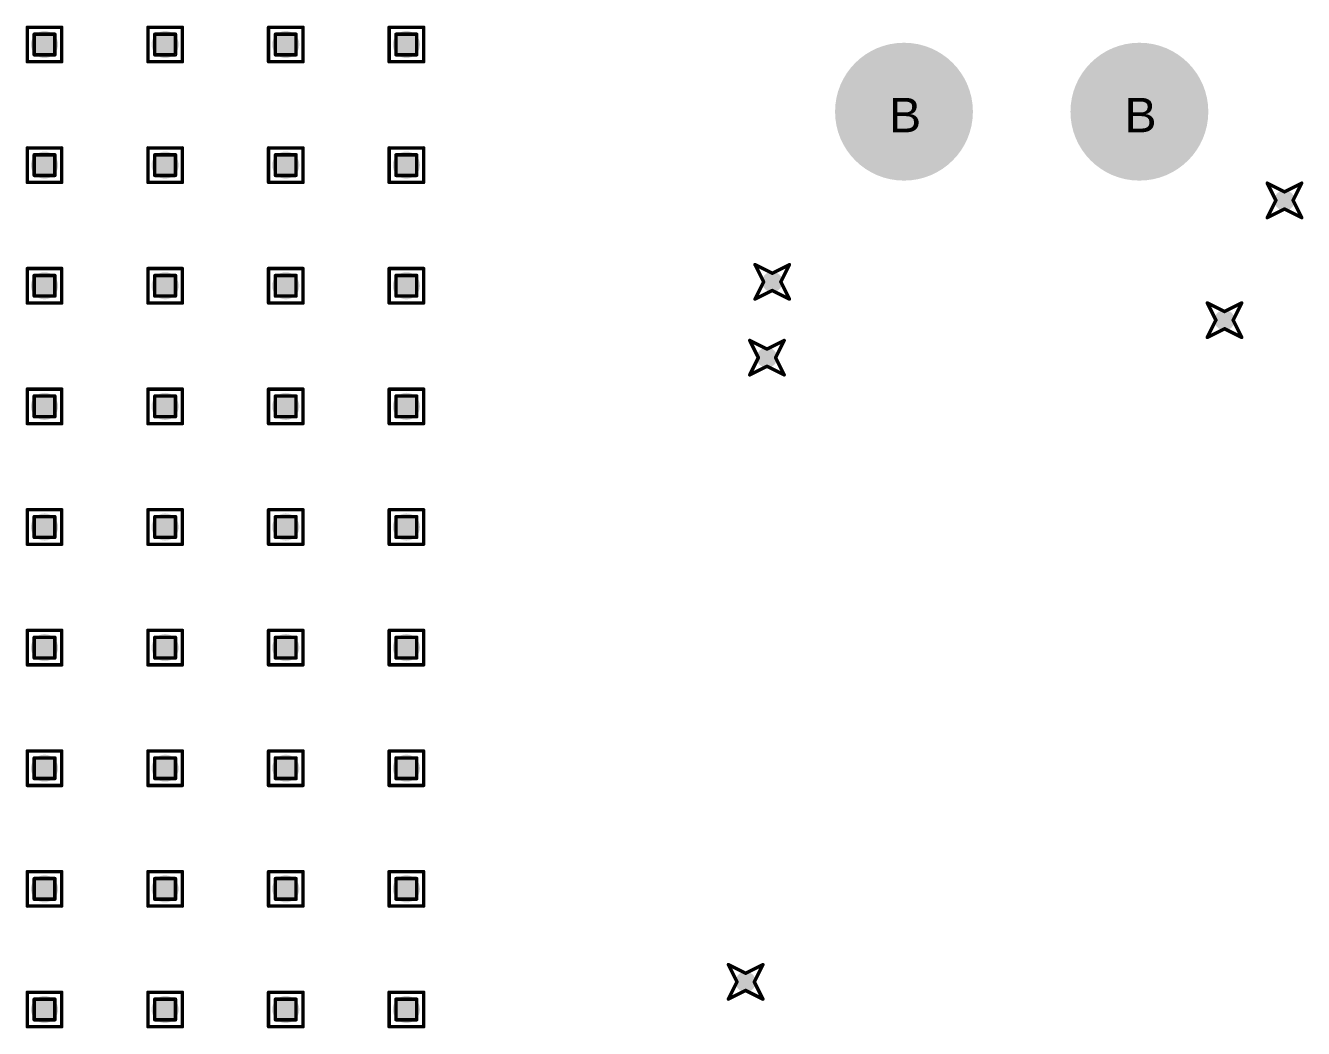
# Model space of a CAD drawing. Header units: millimetres. Extents: x -25 to 478, y -31 to 252.
# Drawn here: x 318.76 to 337.6, y 87.08 to 101.87 of the extents above; entities that cross this region are included whole.
import ezdxf

# ---------------------------------------------------------------- set-up
doc = ezdxf.new("R2010")
doc.units = ezdxf.units.MM
for name, color, linetype in [('DrillDrawing', 1, 'Continuous'), ('MultiLayer', 9, 'Continuous'), ('PadHoleLayer', 156, 'Continuous'), ('ViaHoleLayer', 16, 'Continuous')]:
    doc.layers.add(name, color=color, linetype=linetype)
doc.styles.add('Arial', font='', dxfattribs={"height": 0.2})
doc.styles.get('Arial').set_extended_font_data('Arial')

# ---------------------------------------------------------------- blocks, each defined once
blk = doc.blocks.new('KEYSTONE5002_962')
at = {"layer": 'MultiLayer'}
h = blk.add_hatch(color=9, dxfattribs=at)
edge = h.paths.add_edge_path()
edge.add_arc((0, 0), 1.016, 0, 360)
at = {"layer": 'PadHoleLayer'}
h = blk.add_hatch(color=156, dxfattribs=at)
edge = h.paths.add_edge_path()
edge.add_arc((0, 0), 0.508, 0, 360)
blk = doc.blocks.new('KEYSTONE5002_978')
at = {"layer": 'MultiLayer'}
h = blk.add_hatch(color=9, dxfattribs=at)
edge = h.paths.add_edge_path()
edge.add_arc((0, 0), 1.016, 0, 360)
at = {"layer": 'PadHoleLayer'}
h = blk.add_hatch(color=156, dxfattribs=at)
edge = h.paths.add_edge_path()
edge.add_arc((0, 0), 0.508, 0, 360)

msp = doc.modelspace()

# ---------------------------------------------------------------- hatches: boundary and pattern name
at = {"layer": 'ViaHoleLayer'}
h = msp.add_hatch(color=16, dxfattribs=at)
edge = h.paths.add_edge_path()
edge.add_arc((319.042, 101.588), 0.2, 0, 360)
h = msp.add_hatch(color=16, dxfattribs=at)
edge = h.paths.add_edge_path()
edge.add_arc((320.82, 101.588), 0.2, 0, 360)
h = msp.add_hatch(color=16, dxfattribs=at)
edge = h.paths.add_edge_path()
edge.add_arc((322.598, 101.588), 0.2, 0, 360)
h = msp.add_hatch(color=16, dxfattribs=at)
edge = h.paths.add_edge_path()
edge.add_arc((324.376, 101.588), 0.2, 0, 360)
h = msp.add_hatch(color=16, dxfattribs=at)
edge = h.paths.add_edge_path()
edge.add_arc((319.042, 99.81), 0.2, 0, 360)
h = msp.add_hatch(color=16, dxfattribs=at)
edge = h.paths.add_edge_path()
edge.add_arc((320.82, 99.81), 0.2, 0, 360)
h = msp.add_hatch(color=16, dxfattribs=at)
edge = h.paths.add_edge_path()
edge.add_arc((322.598, 99.81), 0.2, 0, 360)
h = msp.add_hatch(color=16, dxfattribs=at)
edge = h.paths.add_edge_path()
edge.add_arc((324.376, 99.81), 0.2, 0, 360)
h = msp.add_hatch(color=16, dxfattribs=at)
edge = h.paths.add_edge_path()
edge.add_arc((337.32, 99.29), 0.15, 0, 360)
h = msp.add_hatch(color=16, dxfattribs=at)
edge = h.paths.add_edge_path()
edge.add_arc((319.042, 98.032), 0.2, 0, 360)
h = msp.add_hatch(color=16, dxfattribs=at)
edge = h.paths.add_edge_path()
edge.add_arc((320.82, 98.032), 0.2, 0, 360)
h = msp.add_hatch(color=16, dxfattribs=at)
edge = h.paths.add_edge_path()
edge.add_arc((322.598, 98.032), 0.2, 0, 360)
h = msp.add_hatch(color=16, dxfattribs=at)
edge = h.paths.add_edge_path()
edge.add_arc((324.376, 98.032), 0.2, 0, 360)
h = msp.add_hatch(color=16, dxfattribs=at)
edge = h.paths.add_edge_path()
edge.add_arc((329.769, 98.089), 0.15, 0, 360)
h = msp.add_hatch(color=16, dxfattribs=at)
edge = h.paths.add_edge_path()
edge.add_arc((336.436, 97.525), 0.15, 0, 360)
h = msp.add_hatch(color=16, dxfattribs=at)
edge = h.paths.add_edge_path()
edge.add_arc((329.691, 96.972), 0.15, 0, 360)
h = msp.add_hatch(color=16, dxfattribs=at)
edge = h.paths.add_edge_path()
edge.add_arc((319.042, 96.254), 0.2, 0, 360)
h = msp.add_hatch(color=16, dxfattribs=at)
edge = h.paths.add_edge_path()
edge.add_arc((320.82, 96.254), 0.2, 0, 360)
h = msp.add_hatch(color=16, dxfattribs=at)
edge = h.paths.add_edge_path()
edge.add_arc((322.598, 96.254), 0.2, 0, 360)
h = msp.add_hatch(color=16, dxfattribs=at)
edge = h.paths.add_edge_path()
edge.add_arc((324.376, 96.254), 0.2, 0, 360)
h = msp.add_hatch(color=16, dxfattribs=at)
edge = h.paths.add_edge_path()
edge.add_arc((319.042, 94.476), 0.2, 0, 360)
h = msp.add_hatch(color=16, dxfattribs=at)
edge = h.paths.add_edge_path()
edge.add_arc((320.82, 94.476), 0.2, 0, 360)
h = msp.add_hatch(color=16, dxfattribs=at)
edge = h.paths.add_edge_path()
edge.add_arc((322.598, 94.476), 0.2, 0, 360)
h = msp.add_hatch(color=16, dxfattribs=at)
edge = h.paths.add_edge_path()
edge.add_arc((324.376, 94.476), 0.2, 0, 360)
h = msp.add_hatch(color=16, dxfattribs=at)
edge = h.paths.add_edge_path()
edge.add_arc((319.042, 92.698), 0.2, 0, 360)
h = msp.add_hatch(color=16, dxfattribs=at)
edge = h.paths.add_edge_path()
edge.add_arc((320.82, 92.698), 0.2, 0, 360)
h = msp.add_hatch(color=16, dxfattribs=at)
edge = h.paths.add_edge_path()
edge.add_arc((322.598, 92.698), 0.2, 0, 360)
h = msp.add_hatch(color=16, dxfattribs=at)
edge = h.paths.add_edge_path()
edge.add_arc((324.376, 92.698), 0.2, 0, 360)
h = msp.add_hatch(color=16, dxfattribs=at)
edge = h.paths.add_edge_path()
edge.add_arc((319.042, 90.92), 0.2, 0, 360)
h = msp.add_hatch(color=16, dxfattribs=at)
edge = h.paths.add_edge_path()
edge.add_arc((320.82, 90.92), 0.2, 0, 360)
h = msp.add_hatch(color=16, dxfattribs=at)
edge = h.paths.add_edge_path()
edge.add_arc((322.598, 90.92), 0.2, 0, 360)
h = msp.add_hatch(color=16, dxfattribs=at)
edge = h.paths.add_edge_path()
edge.add_arc((324.376, 90.92), 0.2, 0, 360)
h = msp.add_hatch(color=16, dxfattribs=at)
edge = h.paths.add_edge_path()
edge.add_arc((319.042, 89.142), 0.2, 0, 360)
h = msp.add_hatch(color=16, dxfattribs=at)
edge = h.paths.add_edge_path()
edge.add_arc((320.82, 89.142), 0.2, 0, 360)
h = msp.add_hatch(color=16, dxfattribs=at)
edge = h.paths.add_edge_path()
edge.add_arc((322.598, 89.142), 0.2, 0, 360)
h = msp.add_hatch(color=16, dxfattribs=at)
edge = h.paths.add_edge_path()
edge.add_arc((324.376, 89.142), 0.2, 0, 360)
h = msp.add_hatch(color=16, dxfattribs=at)
edge = h.paths.add_edge_path()
edge.add_arc((329.377, 87.771), 0.15, 0, 360)
h = msp.add_hatch(color=16, dxfattribs=at)
edge = h.paths.add_edge_path()
edge.add_arc((319.042, 87.364), 0.2, 0, 360)
h = msp.add_hatch(color=16, dxfattribs=at)
edge = h.paths.add_edge_path()
edge.add_arc((320.82, 87.364), 0.2, 0, 360)
h = msp.add_hatch(color=16, dxfattribs=at)
edge = h.paths.add_edge_path()
edge.add_arc((322.598, 87.364), 0.2, 0, 360)
h = msp.add_hatch(color=16, dxfattribs=at)
edge = h.paths.add_edge_path()
edge.add_arc((324.376, 87.364), 0.2, 0, 360)

# ---------------------------------------------------------------- linework, layer by layer
at = {"layer": 'DrillDrawing', "const_width": 0.0508}
for points in [[(318.788, 101.842), (319.296, 101.842)], [(318.788, 101.334), (318.788, 101.842)], [(318.889, 101.74), (319.194, 101.74)], [(318.889, 101.436), (318.889, 101.74)], [(319.194, 101.436), (319.194, 101.74)], [(319.296, 101.334), (319.296, 101.842)], [(320.566, 101.842), (321.074, 101.842)], [(320.566, 101.334), (320.566, 101.842)], [(320.667, 101.74), (320.972, 101.74)], [(320.667, 101.436), (320.667, 101.74)], [(320.972, 101.436), (320.972, 101.74)], [(321.074, 101.334), (321.074, 101.842)], [(322.344, 101.842), (322.852, 101.842)], [(322.344, 101.334), (322.344, 101.842)], [(322.445, 101.74), (322.75, 101.74)], [(322.445, 101.436), (322.445, 101.74)], [(322.75, 101.436), (322.75, 101.74)], [(322.852, 101.334), (322.852, 101.842)], [(324.122, 101.842), (324.63, 101.842)], [(324.122, 101.334), (324.122, 101.842)], [(324.223, 101.74), (324.528, 101.74)], [(324.223, 101.436), (324.223, 101.74)], [(324.528, 101.436), (324.528, 101.74)], [(324.63, 101.334), (324.63, 101.842)], [(318.788, 101.334), (319.296, 101.334)], [(318.889, 101.436), (319.194, 101.436)], [(320.566, 101.334), (321.074, 101.334)], [(320.667, 101.436), (320.972, 101.436)], [(322.344, 101.334), (322.852, 101.334)], [(322.445, 101.436), (322.75, 101.436)], [(324.122, 101.334), (324.63, 101.334)], [(324.223, 101.436), (324.528, 101.436)], [(318.788, 100.064), (319.296, 100.064)], [(318.788, 99.556), (318.788, 100.064)], [(319.296, 99.556), (319.296, 100.064)], [(320.566, 100.064), (321.074, 100.064)], [(320.566, 99.556), (320.566, 100.064)], [(321.074, 99.556), (321.074, 100.064)], [(322.344, 100.064), (322.852, 100.064)], [(322.344, 99.556), (322.344, 100.064)], [(322.852, 99.556), (322.852, 100.064)], [(324.122, 100.064), (324.63, 100.064)], [(324.122, 99.556), (324.122, 100.064)], [(324.63, 99.556), (324.63, 100.064)], [(318.889, 99.962), (319.194, 99.962)], [(318.889, 99.658), (318.889, 99.962)], [(319.194, 99.658), (319.194, 99.962)], [(320.667, 99.962), (320.972, 99.962)], [(320.667, 99.658), (320.667, 99.962)], [(320.972, 99.658), (320.972, 99.962)], [(322.445, 99.962), (322.75, 99.962)], [(322.445, 99.658), (322.445, 99.962)], [(322.75, 99.658), (322.75, 99.962)], [(324.223, 99.962), (324.528, 99.962)], [(324.223, 99.658), (324.223, 99.962)], [(324.528, 99.658), (324.528, 99.962)], [(318.889, 99.658), (319.194, 99.658)], [(320.667, 99.658), (320.972, 99.658)], [(322.445, 99.658), (322.75, 99.658)], [(324.223, 99.658), (324.528, 99.658)], [(318.788, 99.556), (319.296, 99.556)], [(320.566, 99.556), (321.074, 99.556)], [(322.344, 99.556), (322.852, 99.556)], [(324.122, 99.556), (324.63, 99.556)], [(337.066, 99.544), (337.32, 99.417)], [(337.066, 99.544), (337.193, 99.29)], [(337.32, 99.417), (337.574, 99.544)], [(337.447, 99.29), (337.574, 99.544)], [(337.066, 99.036), (337.193, 99.29)], [(337.447, 99.29), (337.574, 99.036)], [(337.066, 99.036), (337.32, 99.163)], [(337.32, 99.163), (337.574, 99.036)], [(329.515, 98.343), (329.769, 98.216)], [(329.515, 98.343), (329.642, 98.089)], [(329.769, 98.216), (330.023, 98.343)], [(329.896, 98.089), (330.023, 98.343)], [(318.788, 98.286), (319.296, 98.286)], [(318.788, 97.778), (318.788, 98.286)], [(318.889, 98.184), (319.194, 98.184)], [(318.889, 97.88), (318.889, 98.184)], [(319.194, 97.88), (319.194, 98.184)], [(319.296, 97.778), (319.296, 98.286)], [(320.566, 98.286), (321.074, 98.286)], [(320.566, 97.778), (320.566, 98.286)], [(320.667, 98.184), (320.972, 98.184)], [(320.667, 97.88), (320.667, 98.184)], [(320.972, 97.88), (320.972, 98.184)], [(321.074, 97.778), (321.074, 98.286)], [(322.344, 98.286), (322.852, 98.286)], [(322.344, 97.778), (322.344, 98.286)], [(322.445, 98.184), (322.75, 98.184)], [(322.445, 97.88), (322.445, 98.184)], [(322.75, 97.88), (322.75, 98.184)], [(322.852, 97.778), (322.852, 98.286)], [(324.122, 98.286), (324.63, 98.286)], [(324.122, 97.778), (324.122, 98.286)], [(324.223, 98.184), (324.528, 98.184)], [(324.223, 97.88), (324.223, 98.184)], [(324.528, 97.88), (324.528, 98.184)], [(324.63, 97.778), (324.63, 98.286)], [(329.515, 97.835), (329.642, 98.089)], [(329.515, 97.835), (329.769, 97.962)], [(329.769, 97.962), (330.023, 97.835)], [(329.896, 98.089), (330.023, 97.835)], [(318.788, 97.778), (319.296, 97.778)], [(318.889, 97.88), (319.194, 97.88)], [(320.566, 97.778), (321.074, 97.778)], [(320.667, 97.88), (320.972, 97.88)], [(322.344, 97.778), (322.852, 97.778)], [(322.445, 97.88), (322.75, 97.88)], [(324.122, 97.778), (324.63, 97.778)], [(324.223, 97.88), (324.528, 97.88)], [(336.182, 97.779), (336.436, 97.652)], [(336.182, 97.779), (336.309, 97.525)], [(336.436, 97.652), (336.69, 97.779)], [(336.563, 97.525), (336.69, 97.779)], [(336.182, 97.271), (336.309, 97.525)], [(336.182, 97.271), (336.436, 97.398)], [(336.436, 97.398), (336.69, 97.271)], [(336.563, 97.525), (336.69, 97.271)], [(329.437, 97.226), (329.691, 97.099)], [(329.437, 97.226), (329.564, 96.972)], [(329.691, 97.099), (329.945, 97.226)], [(329.818, 96.972), (329.945, 97.226)], [(329.437, 96.718), (329.564, 96.972)], [(329.437, 96.718), (329.691, 96.845)], [(329.691, 96.845), (329.945, 96.718)], [(329.818, 96.972), (329.945, 96.718)], [(318.788, 96.508), (319.296, 96.508)], [(318.788, 96), (318.788, 96.508)], [(319.296, 96), (319.296, 96.508)], [(320.566, 96.508), (321.074, 96.508)], [(320.566, 96), (320.566, 96.508)], [(321.074, 96), (321.074, 96.508)], [(322.344, 96.508), (322.852, 96.508)], [(322.344, 96), (322.344, 96.508)], [(322.852, 96), (322.852, 96.508)], [(324.122, 96.508), (324.63, 96.508)], [(324.122, 96), (324.122, 96.508)], [(324.63, 96), (324.63, 96.508)], [(318.889, 96.406), (319.194, 96.406)], [(318.889, 96.102), (318.889, 96.406)], [(319.194, 96.102), (319.194, 96.406)], [(320.667, 96.406), (320.972, 96.406)], [(320.667, 96.102), (320.667, 96.406)], [(320.972, 96.102), (320.972, 96.406)], [(322.445, 96.406), (322.75, 96.406)], [(322.445, 96.102), (322.445, 96.406)], [(322.75, 96.102), (322.75, 96.406)], [(324.223, 96.406), (324.528, 96.406)], [(324.223, 96.102), (324.223, 96.406)], [(324.528, 96.102), (324.528, 96.406)], [(318.889, 96.102), (319.194, 96.102)], [(320.667, 96.102), (320.972, 96.102)], [(322.445, 96.102), (322.75, 96.102)], [(324.223, 96.102), (324.528, 96.102)], [(318.788, 96), (319.296, 96)], [(320.566, 96), (321.074, 96)], [(322.344, 96), (322.852, 96)], [(324.122, 96), (324.63, 96)], [(318.788, 94.73), (319.296, 94.73)], [(318.788, 94.222), (318.788, 94.73)], [(319.296, 94.222), (319.296, 94.73)], [(320.566, 94.73), (321.074, 94.73)], [(320.566, 94.222), (320.566, 94.73)], [(321.074, 94.222), (321.074, 94.73)], [(322.344, 94.73), (322.852, 94.73)], [(322.344, 94.222), (322.344, 94.73)], [(322.852, 94.222), (322.852, 94.73)], [(324.122, 94.73), (324.63, 94.73)], [(324.122, 94.222), (324.122, 94.73)], [(324.63, 94.222), (324.63, 94.73)], [(318.889, 94.628), (319.194, 94.628)], [(318.889, 94.324), (318.889, 94.628)], [(319.194, 94.324), (319.194, 94.628)], [(320.667, 94.628), (320.972, 94.628)], [(320.667, 94.324), (320.667, 94.628)], [(320.972, 94.324), (320.972, 94.628)], [(322.445, 94.628), (322.75, 94.628)], [(322.445, 94.324), (322.445, 94.628)], [(322.75, 94.324), (322.75, 94.628)], [(324.223, 94.628), (324.528, 94.628)], [(324.223, 94.324), (324.223, 94.628)], [(324.528, 94.324), (324.528, 94.628)], [(318.788, 94.222), (319.296, 94.222)], [(318.889, 94.324), (319.194, 94.324)], [(320.566, 94.222), (321.074, 94.222)], [(320.667, 94.324), (320.972, 94.324)], [(322.344, 94.222), (322.852, 94.222)], [(322.445, 94.324), (322.75, 94.324)], [(324.122, 94.222), (324.63, 94.222)], [(324.223, 94.324), (324.528, 94.324)], [(318.788, 92.952), (319.296, 92.952)], [(318.788, 92.444), (318.788, 92.952)], [(318.889, 92.85), (319.194, 92.85)], [(318.889, 92.546), (318.889, 92.85)], [(319.194, 92.546), (319.194, 92.85)], [(319.296, 92.444), (319.296, 92.952)], [(320.566, 92.952), (321.074, 92.952)], [(320.566, 92.444), (320.566, 92.952)], [(320.667, 92.85), (320.972, 92.85)], [(320.667, 92.546), (320.667, 92.85)], [(320.972, 92.546), (320.972, 92.85)], [(321.074, 92.444), (321.074, 92.952)], [(322.344, 92.952), (322.852, 92.952)], [(322.344, 92.444), (322.344, 92.952)], [(322.445, 92.85), (322.75, 92.85)], [(322.445, 92.546), (322.445, 92.85)], [(322.75, 92.546), (322.75, 92.85)], [(322.852, 92.444), (322.852, 92.952)], [(324.122, 92.952), (324.63, 92.952)], [(324.122, 92.444), (324.122, 92.952)], [(324.223, 92.85), (324.528, 92.85)], [(324.223, 92.546), (324.223, 92.85)], [(324.528, 92.546), (324.528, 92.85)], [(324.63, 92.444), (324.63, 92.952)], [(318.889, 92.546), (319.194, 92.546)], [(320.667, 92.546), (320.972, 92.546)], [(322.445, 92.546), (322.75, 92.546)], [(324.223, 92.546), (324.528, 92.546)], [(318.788, 92.444), (319.296, 92.444)], [(320.566, 92.444), (321.074, 92.444)], [(322.344, 92.444), (322.852, 92.444)], [(324.122, 92.444), (324.63, 92.444)], [(318.788, 91.174), (319.296, 91.174)], [(318.788, 90.666), (318.788, 91.174)], [(319.296, 90.666), (319.296, 91.174)], [(320.566, 91.174), (321.074, 91.174)], [(320.566, 90.666), (320.566, 91.174)], [(321.074, 90.666), (321.074, 91.174)], [(322.344, 91.174), (322.852, 91.174)], [(322.344, 90.666), (322.344, 91.174)], [(322.852, 90.666), (322.852, 91.174)], [(324.122, 91.174), (324.63, 91.174)], [(324.122, 90.666), (324.122, 91.174)], [(324.63, 90.666), (324.63, 91.174)], [(318.889, 91.072), (319.194, 91.072)], [(318.889, 90.768), (318.889, 91.072)], [(319.194, 90.768), (319.194, 91.072)], [(320.667, 91.072), (320.972, 91.072)], [(320.667, 90.768), (320.667, 91.072)], [(320.972, 90.768), (320.972, 91.072)], [(322.445, 91.072), (322.75, 91.072)], [(322.445, 90.768), (322.445, 91.072)], [(322.75, 90.768), (322.75, 91.072)], [(324.223, 91.072), (324.528, 91.072)], [(324.223, 90.768), (324.223, 91.072)], [(324.528, 90.768), (324.528, 91.072)], [(318.788, 90.666), (319.296, 90.666)], [(318.889, 90.768), (319.194, 90.768)], [(320.566, 90.666), (321.074, 90.666)], [(320.667, 90.768), (320.972, 90.768)], [(322.344, 90.666), (322.852, 90.666)], [(322.445, 90.768), (322.75, 90.768)], [(324.122, 90.666), (324.63, 90.666)], [(324.223, 90.768), (324.528, 90.768)], [(318.788, 89.396), (319.296, 89.396)], [(318.788, 88.888), (318.788, 89.396)], [(318.889, 89.294), (319.194, 89.294)], [(318.889, 88.99), (318.889, 89.294)], [(319.194, 88.99), (319.194, 89.294)], [(319.296, 88.888), (319.296, 89.396)], [(320.566, 89.396), (321.074, 89.396)], [(320.566, 88.888), (320.566, 89.396)], [(320.667, 89.294), (320.972, 89.294)], [(320.667, 88.99), (320.667, 89.294)], [(320.972, 88.99), (320.972, 89.294)], [(321.074, 88.888), (321.074, 89.396)], [(322.344, 89.396), (322.852, 89.396)], [(322.344, 88.888), (322.344, 89.396)], [(322.445, 89.294), (322.75, 89.294)], [(322.445, 88.99), (322.445, 89.294)], [(322.75, 88.99), (322.75, 89.294)], [(322.852, 88.888), (322.852, 89.396)], [(324.122, 89.396), (324.63, 89.396)], [(324.122, 88.888), (324.122, 89.396)], [(324.223, 89.294), (324.528, 89.294)], [(324.223, 88.99), (324.223, 89.294)], [(324.528, 88.99), (324.528, 89.294)], [(324.63, 88.888), (324.63, 89.396)], [(318.788, 88.888), (319.296, 88.888)], [(318.889, 88.99), (319.194, 88.99)], [(320.566, 88.888), (321.074, 88.888)], [(320.667, 88.99), (320.972, 88.99)], [(322.344, 88.888), (322.852, 88.888)], [(322.445, 88.99), (322.75, 88.99)], [(324.122, 88.888), (324.63, 88.888)], [(324.223, 88.99), (324.528, 88.99)], [(329.123, 88.025), (329.377, 87.898)], [(329.123, 88.025), (329.25, 87.771)], [(329.377, 87.898), (329.631, 88.025)], [(329.504, 87.771), (329.631, 88.025)], [(329.123, 87.517), (329.25, 87.771)], [(329.504, 87.771), (329.631, 87.517)], [(318.788, 87.618), (319.296, 87.618)], [(318.788, 87.11), (318.788, 87.618)], [(319.296, 87.11), (319.296, 87.618)], [(320.566, 87.618), (321.074, 87.618)], [(320.566, 87.11), (320.566, 87.618)], [(321.074, 87.11), (321.074, 87.618)], [(322.344, 87.618), (322.852, 87.618)], [(322.344, 87.11), (322.344, 87.618)], [(322.852, 87.11), (322.852, 87.618)], [(324.122, 87.618), (324.63, 87.618)], [(324.122, 87.11), (324.122, 87.618)], [(324.63, 87.11), (324.63, 87.618)], [(329.123, 87.517), (329.377, 87.644)], [(329.377, 87.644), (329.631, 87.517)], [(318.889, 87.516), (319.194, 87.516)], [(318.889, 87.212), (318.889, 87.516)], [(319.194, 87.212), (319.194, 87.516)], [(320.667, 87.516), (320.972, 87.516)], [(320.667, 87.212), (320.667, 87.516)], [(320.972, 87.212), (320.972, 87.516)], [(322.445, 87.516), (322.75, 87.516)], [(322.445, 87.212), (322.445, 87.516)], [(322.75, 87.212), (322.75, 87.516)], [(324.223, 87.516), (324.528, 87.516)], [(324.223, 87.212), (324.223, 87.516)], [(324.528, 87.212), (324.528, 87.516)], [(318.889, 87.212), (319.194, 87.212)], [(320.667, 87.212), (320.972, 87.212)], [(322.445, 87.212), (322.75, 87.212)], [(324.223, 87.212), (324.528, 87.212)], [(318.788, 87.11), (319.296, 87.11)], [(320.566, 87.11), (321.074, 87.11)], [(322.344, 87.11), (322.852, 87.11)], [(324.122, 87.11), (324.63, 87.11)]]:
    msp.add_lwpolyline(points, dxfattribs=at)
at = {"layer": 'DrillDrawing', "const_width": 0.0254}
for points in [[(318.775, 101.842, 1), (318.801, 101.842, 1)], [(318.775, 101.842, 1), (318.801, 101.842, 1)], [(318.877, 101.74, 1), (318.902, 101.74, 1)], [(318.877, 101.74, 1), (318.902, 101.74, 1)], [(319.182, 101.74, 1), (319.207, 101.74, 1)], [(319.182, 101.74, 1), (319.207, 101.74, 1)], [(319.283, 101.842, 1), (319.309, 101.842, 1)], [(319.283, 101.842, 1), (319.309, 101.842, 1)], [(320.553, 101.842, 1), (320.579, 101.842, 1)], [(320.553, 101.842, 1), (320.579, 101.842, 1)], [(320.655, 101.74, 1), (320.68, 101.74, 1)], [(320.655, 101.74, 1), (320.68, 101.74, 1)], [(320.96, 101.74, 1), (320.985, 101.74, 1)], [(320.96, 101.74, 1), (320.985, 101.74, 1)], [(321.061, 101.842, 1), (321.087, 101.842, 1)], [(321.061, 101.842, 1), (321.087, 101.842, 1)], [(322.331, 101.842, 1), (322.357, 101.842, 1)], [(322.331, 101.842, 1), (322.357, 101.842, 1)], [(322.433, 101.74, 1), (322.458, 101.74, 1)], [(322.433, 101.74, 1), (322.458, 101.74, 1)], [(322.738, 101.74, 1), (322.763, 101.74, 1)], [(322.738, 101.74, 1), (322.763, 101.74, 1)], [(322.839, 101.842, 1), (322.865, 101.842, 1)], [(322.839, 101.842, 1), (322.865, 101.842, 1)], [(324.109, 101.842, 1), (324.135, 101.842, 1)], [(324.109, 101.842, 1), (324.135, 101.842, 1)], [(324.211, 101.74, 1), (324.236, 101.74, 1)], [(324.211, 101.74, 1), (324.236, 101.74, 1)], [(324.516, 101.74, 1), (324.541, 101.74, 1)], [(324.516, 101.74, 1), (324.541, 101.74, 1)], [(324.617, 101.842, 1), (324.643, 101.842, 1)], [(324.617, 101.842, 1), (324.643, 101.842, 1)], [(318.775, 101.334, 1), (318.801, 101.334, 1)], [(318.775, 101.334, 1), (318.801, 101.334, 1)], [(318.877, 101.436, 1), (318.902, 101.436, 1)], [(318.877, 101.436, 1), (318.902, 101.436, 1)], [(319.182, 101.436, 1), (319.207, 101.436, 1)], [(319.182, 101.436, 1), (319.207, 101.436, 1)], [(319.283, 101.334, 1), (319.309, 101.334, 1)], [(319.283, 101.334, 1), (319.309, 101.334, 1)], [(320.553, 101.334, 1), (320.579, 101.334, 1)], [(320.553, 101.334, 1), (320.579, 101.334, 1)], [(320.655, 101.436, 1), (320.68, 101.436, 1)], [(320.655, 101.436, 1), (320.68, 101.436, 1)], [(320.96, 101.436, 1), (320.985, 101.436, 1)], [(320.96, 101.436, 1), (320.985, 101.436, 1)], [(321.061, 101.334, 1), (321.087, 101.334, 1)], [(321.061, 101.334, 1), (321.087, 101.334, 1)], [(322.331, 101.334, 1), (322.357, 101.334, 1)], [(322.331, 101.334, 1), (322.357, 101.334, 1)], [(322.433, 101.436, 1), (322.458, 101.436, 1)], [(322.433, 101.436, 1), (322.458, 101.436, 1)], [(322.738, 101.436, 1), (322.763, 101.436, 1)], [(322.738, 101.436, 1), (322.763, 101.436, 1)], [(322.839, 101.334, 1), (322.865, 101.334, 1)], [(322.839, 101.334, 1), (322.865, 101.334, 1)], [(324.109, 101.334, 1), (324.135, 101.334, 1)], [(324.109, 101.334, 1), (324.135, 101.334, 1)], [(324.211, 101.436, 1), (324.236, 101.436, 1)], [(324.211, 101.436, 1), (324.236, 101.436, 1)], [(324.516, 101.436, 1), (324.541, 101.436, 1)], [(324.516, 101.436, 1), (324.541, 101.436, 1)], [(324.617, 101.334, 1), (324.643, 101.334, 1)], [(324.617, 101.334, 1), (324.643, 101.334, 1)], [(318.775, 100.064, 1), (318.801, 100.064, 1)], [(318.775, 100.064, 1), (318.801, 100.064, 1)], [(319.283, 100.064, 1), (319.309, 100.064, 1)], [(319.283, 100.064, 1), (319.309, 100.064, 1)], [(320.553, 100.064, 1), (320.579, 100.064, 1)], [(320.553, 100.064, 1), (320.579, 100.064, 1)], [(321.061, 100.064, 1), (321.087, 100.064, 1)], [(321.061, 100.064, 1), (321.087, 100.064, 1)], [(322.331, 100.064, 1), (322.357, 100.064, 1)], [(322.331, 100.064, 1), (322.357, 100.064, 1)], [(322.839, 100.064, 1), (322.865, 100.064, 1)], [(322.839, 100.064, 1), (322.865, 100.064, 1)], [(324.109, 100.064, 1), (324.135, 100.064, 1)], [(324.109, 100.064, 1), (324.135, 100.064, 1)], [(324.617, 100.064, 1), (324.643, 100.064, 1)], [(324.617, 100.064, 1), (324.643, 100.064, 1)], [(318.877, 99.962, 1), (318.902, 99.962, 1)], [(318.877, 99.962, 1), (318.902, 99.962, 1)], [(319.182, 99.962, 1), (319.207, 99.962, 1)], [(319.182, 99.962, 1), (319.207, 99.962, 1)], [(320.655, 99.962, 1), (320.68, 99.962, 1)], [(320.655, 99.962, 1), (320.68, 99.962, 1)], [(320.96, 99.962, 1), (320.985, 99.962, 1)], [(320.96, 99.962, 1), (320.985, 99.962, 1)], [(322.433, 99.962, 1), (322.458, 99.962, 1)], [(322.433, 99.962, 1), (322.458, 99.962, 1)], [(322.738, 99.962, 1), (322.763, 99.962, 1)], [(322.738, 99.962, 1), (322.763, 99.962, 1)], [(324.211, 99.962, 1), (324.236, 99.962, 1)], [(324.211, 99.962, 1), (324.236, 99.962, 1)], [(324.516, 99.962, 1), (324.541, 99.962, 1)], [(324.516, 99.962, 1), (324.541, 99.962, 1)], [(318.877, 99.658, 1), (318.902, 99.658, 1)], [(318.877, 99.658, 1), (318.902, 99.658, 1)], [(319.182, 99.658, 1), (319.207, 99.658, 1)], [(319.182, 99.658, 1), (319.207, 99.658, 1)], [(320.655, 99.658, 1), (320.68, 99.658, 1)], [(320.655, 99.658, 1), (320.68, 99.658, 1)], [(320.96, 99.658, 1), (320.985, 99.658, 1)], [(320.96, 99.658, 1), (320.985, 99.658, 1)], [(322.433, 99.658, 1), (322.458, 99.658, 1)], [(322.433, 99.658, 1), (322.458, 99.658, 1)], [(322.738, 99.658, 1), (322.763, 99.658, 1)], [(322.738, 99.658, 1), (322.763, 99.658, 1)], [(324.211, 99.658, 1), (324.236, 99.658, 1)], [(324.211, 99.658, 1), (324.236, 99.658, 1)], [(324.516, 99.658, 1), (324.541, 99.658, 1)], [(324.516, 99.658, 1), (324.541, 99.658, 1)], [(318.775, 99.556, 1), (318.801, 99.556, 1)], [(318.775, 99.556, 1), (318.801, 99.556, 1)], [(319.283, 99.556, 1), (319.309, 99.556, 1)], [(319.283, 99.556, 1), (319.309, 99.556, 1)], [(320.553, 99.556, 1), (320.579, 99.556, 1)], [(320.553, 99.556, 1), (320.579, 99.556, 1)], [(321.061, 99.556, 1), (321.087, 99.556, 1)], [(321.061, 99.556, 1), (321.087, 99.556, 1)], [(322.331, 99.556, 1), (322.357, 99.556, 1)], [(322.331, 99.556, 1), (322.357, 99.556, 1)], [(322.839, 99.556, 1), (322.865, 99.556, 1)], [(322.839, 99.556, 1), (322.865, 99.556, 1)], [(324.109, 99.556, 1), (324.135, 99.556, 1)], [(324.109, 99.556, 1), (324.135, 99.556, 1)], [(324.617, 99.556, 1), (324.643, 99.556, 1)], [(324.617, 99.556, 1), (324.643, 99.556, 1)], [(337.053, 99.544, 1), (337.079, 99.544, 1)], [(337.053, 99.544, 1), (337.079, 99.544, 1)], [(337.561, 99.544, 1), (337.587, 99.544, 1)], [(337.561, 99.544, 1), (337.587, 99.544, 1)], [(337.18, 99.29, 1), (337.206, 99.29, 1)], [(337.18, 99.29, 1), (337.206, 99.29, 1)], [(337.307, 99.417, 1), (337.333, 99.417, 1)], [(337.307, 99.417, 1), (337.333, 99.417, 1)], [(337.434, 99.29, 1), (337.46, 99.29, 1)], [(337.434, 99.29, 1), (337.46, 99.29, 1)], [(337.307, 99.163, 1), (337.333, 99.163, 1)], [(337.307, 99.163, 1), (337.333, 99.163, 1)], [(337.053, 99.036, 1), (337.079, 99.036, 1)], [(337.053, 99.036, 1), (337.079, 99.036, 1)], [(337.561, 99.036, 1), (337.587, 99.036, 1)], [(337.561, 99.036, 1), (337.587, 99.036, 1)], [(329.502, 98.343, 1), (329.527, 98.343, 1)], [(329.502, 98.343, 1), (329.527, 98.343, 1)], [(330.01, 98.343, 1), (330.035, 98.343, 1)], [(330.01, 98.343, 1), (330.035, 98.343, 1)], [(318.775, 98.286, 1), (318.801, 98.286, 1)], [(318.775, 98.286, 1), (318.801, 98.286, 1)], [(318.877, 98.184, 1), (318.902, 98.184, 1)], [(318.877, 98.184, 1), (318.902, 98.184, 1)], [(319.182, 98.184, 1), (319.207, 98.184, 1)], [(319.182, 98.184, 1), (319.207, 98.184, 1)], [(319.283, 98.286, 1), (319.309, 98.286, 1)], [(319.283, 98.286, 1), (319.309, 98.286, 1)], [(320.553, 98.286, 1), (320.579, 98.286, 1)], [(320.553, 98.286, 1), (320.579, 98.286, 1)], [(320.655, 98.184, 1), (320.68, 98.184, 1)], [(320.655, 98.184, 1), (320.68, 98.184, 1)], [(320.96, 98.184, 1), (320.985, 98.184, 1)], [(320.96, 98.184, 1), (320.985, 98.184, 1)], [(321.061, 98.286, 1), (321.087, 98.286, 1)], [(321.061, 98.286, 1), (321.087, 98.286, 1)], [(322.331, 98.286, 1), (322.357, 98.286, 1)], [(322.331, 98.286, 1), (322.357, 98.286, 1)], [(322.433, 98.184, 1), (322.458, 98.184, 1)], [(322.433, 98.184, 1), (322.458, 98.184, 1)], [(322.738, 98.184, 1), (322.763, 98.184, 1)], [(322.738, 98.184, 1), (322.763, 98.184, 1)], [(322.839, 98.286, 1), (322.865, 98.286, 1)], [(322.839, 98.286, 1), (322.865, 98.286, 1)], [(324.109, 98.286, 1), (324.135, 98.286, 1)], [(324.109, 98.286, 1), (324.135, 98.286, 1)], [(324.211, 98.184, 1), (324.236, 98.184, 1)], [(324.211, 98.184, 1), (324.236, 98.184, 1)], [(324.516, 98.184, 1), (324.541, 98.184, 1)], [(324.516, 98.184, 1), (324.541, 98.184, 1)], [(324.617, 98.286, 1), (324.643, 98.286, 1)], [(324.617, 98.286, 1), (324.643, 98.286, 1)], [(329.756, 98.216, 1), (329.781, 98.216, 1)], [(329.756, 98.216, 1), (329.781, 98.216, 1)], [(329.629, 98.089, 1), (329.654, 98.089, 1)], [(329.629, 98.089, 1), (329.654, 98.089, 1)], [(329.756, 97.962, 1), (329.781, 97.962, 1)], [(329.756, 97.962, 1), (329.781, 97.962, 1)], [(329.883, 98.089, 1), (329.908, 98.089, 1)], [(329.883, 98.089, 1), (329.908, 98.089, 1)], [(318.775, 97.778, 1), (318.801, 97.778, 1)], [(318.775, 97.778, 1), (318.801, 97.778, 1)], [(318.877, 97.88, 1), (318.902, 97.88, 1)], [(318.877, 97.88, 1), (318.902, 97.88, 1)], [(319.182, 97.88, 1), (319.207, 97.88, 1)], [(319.182, 97.88, 1), (319.207, 97.88, 1)], [(319.283, 97.778, 1), (319.309, 97.778, 1)], [(319.283, 97.778, 1), (319.309, 97.778, 1)], [(320.553, 97.778, 1), (320.579, 97.778, 1)], [(320.553, 97.778, 1), (320.579, 97.778, 1)], [(320.655, 97.88, 1), (320.68, 97.88, 1)], [(320.655, 97.88, 1), (320.68, 97.88, 1)], [(320.96, 97.88, 1), (320.985, 97.88, 1)], [(320.96, 97.88, 1), (320.985, 97.88, 1)], [(321.061, 97.778, 1), (321.087, 97.778, 1)], [(321.061, 97.778, 1), (321.087, 97.778, 1)], [(322.331, 97.778, 1), (322.357, 97.778, 1)], [(322.331, 97.778, 1), (322.357, 97.778, 1)], [(322.433, 97.88, 1), (322.458, 97.88, 1)], [(322.433, 97.88, 1), (322.458, 97.88, 1)], [(322.738, 97.88, 1), (322.763, 97.88, 1)], [(322.738, 97.88, 1), (322.763, 97.88, 1)], [(322.839, 97.778, 1), (322.865, 97.778, 1)], [(322.839, 97.778, 1), (322.865, 97.778, 1)], [(324.109, 97.778, 1), (324.135, 97.778, 1)], [(324.109, 97.778, 1), (324.135, 97.778, 1)], [(324.211, 97.88, 1), (324.236, 97.88, 1)], [(324.211, 97.88, 1), (324.236, 97.88, 1)], [(324.516, 97.88, 1), (324.541, 97.88, 1)], [(324.516, 97.88, 1), (324.541, 97.88, 1)], [(324.617, 97.778, 1), (324.643, 97.778, 1)], [(324.617, 97.778, 1), (324.643, 97.778, 1)], [(329.502, 97.835, 1), (329.527, 97.835, 1)], [(329.502, 97.835, 1), (329.527, 97.835, 1)], [(330.01, 97.835, 1), (330.035, 97.835, 1)], [(330.01, 97.835, 1), (330.035, 97.835, 1)], [(336.169, 97.779, 1), (336.195, 97.779, 1)], [(336.169, 97.779, 1), (336.195, 97.779, 1)], [(336.677, 97.779, 1), (336.703, 97.779, 1)], [(336.677, 97.779, 1), (336.703, 97.779, 1)], [(336.423, 97.652, 1), (336.449, 97.652, 1)], [(336.423, 97.652, 1), (336.449, 97.652, 1)], [(336.296, 97.525, 1), (336.322, 97.525, 1)], [(336.296, 97.525, 1), (336.322, 97.525, 1)], [(336.423, 97.398, 1), (336.449, 97.398, 1)], [(336.423, 97.398, 1), (336.449, 97.398, 1)], [(336.55, 97.525, 1), (336.576, 97.525, 1)], [(336.55, 97.525, 1), (336.576, 97.525, 1)], [(329.425, 97.226, 1), (329.45, 97.226, 1)], [(329.425, 97.226, 1), (329.45, 97.226, 1)], [(329.933, 97.226, 1), (329.958, 97.226, 1)], [(329.933, 97.226, 1), (329.958, 97.226, 1)], [(336.169, 97.271, 1), (336.195, 97.271, 1)], [(336.169, 97.271, 1), (336.195, 97.271, 1)], [(336.677, 97.271, 1), (336.703, 97.271, 1)], [(336.677, 97.271, 1), (336.703, 97.271, 1)], [(329.679, 97.099, 1), (329.704, 97.099, 1)], [(329.679, 97.099, 1), (329.704, 97.099, 1)], [(329.552, 96.972, 1), (329.577, 96.972, 1)], [(329.552, 96.972, 1), (329.577, 96.972, 1)], [(329.679, 96.845, 1), (329.704, 96.845, 1)], [(329.679, 96.845, 1), (329.704, 96.845, 1)], [(329.806, 96.972, 1), (329.831, 96.972, 1)], [(329.806, 96.972, 1), (329.831, 96.972, 1)], [(329.425, 96.718, 1), (329.45, 96.718, 1)], [(329.425, 96.718, 1), (329.45, 96.718, 1)], [(329.933, 96.718, 1), (329.958, 96.718, 1)], [(329.933, 96.718, 1), (329.958, 96.718, 1)], [(318.775, 96.508, 1), (318.801, 96.508, 1)], [(318.775, 96.508, 1), (318.801, 96.508, 1)], [(319.283, 96.508, 1), (319.309, 96.508, 1)], [(319.283, 96.508, 1), (319.309, 96.508, 1)], [(320.553, 96.508, 1), (320.579, 96.508, 1)], [(320.553, 96.508, 1), (320.579, 96.508, 1)], [(321.061, 96.508, 1), (321.087, 96.508, 1)], [(321.061, 96.508, 1), (321.087, 96.508, 1)], [(322.331, 96.508, 1), (322.357, 96.508, 1)], [(322.331, 96.508, 1), (322.357, 96.508, 1)], [(322.839, 96.508, 1), (322.865, 96.508, 1)], [(322.839, 96.508, 1), (322.865, 96.508, 1)], [(324.109, 96.508, 1), (324.135, 96.508, 1)], [(324.109, 96.508, 1), (324.135, 96.508, 1)], [(324.617, 96.508, 1), (324.643, 96.508, 1)], [(324.617, 96.508, 1), (324.643, 96.508, 1)], [(318.877, 96.406, 1), (318.902, 96.406, 1)], [(318.877, 96.406, 1), (318.902, 96.406, 1)], [(319.182, 96.406, 1), (319.207, 96.406, 1)], [(319.182, 96.406, 1), (319.207, 96.406, 1)], [(320.655, 96.406, 1), (320.68, 96.406, 1)], [(320.655, 96.406, 1), (320.68, 96.406, 1)], [(320.96, 96.406, 1), (320.985, 96.406, 1)], [(320.96, 96.406, 1), (320.985, 96.406, 1)], [(322.433, 96.406, 1), (322.458, 96.406, 1)], [(322.433, 96.406, 1), (322.458, 96.406, 1)], [(322.738, 96.406, 1), (322.763, 96.406, 1)], [(322.738, 96.406, 1), (322.763, 96.406, 1)], [(324.211, 96.406, 1), (324.236, 96.406, 1)], [(324.211, 96.406, 1), (324.236, 96.406, 1)], [(324.516, 96.406, 1), (324.541, 96.406, 1)], [(324.516, 96.406, 1), (324.541, 96.406, 1)], [(318.877, 96.102, 1), (318.902, 96.102, 1)], [(318.877, 96.102, 1), (318.902, 96.102, 1)], [(319.182, 96.102, 1), (319.207, 96.102, 1)], [(319.182, 96.102, 1), (319.207, 96.102, 1)], [(320.655, 96.102, 1), (320.68, 96.102, 1)], [(320.655, 96.102, 1), (320.68, 96.102, 1)], [(320.96, 96.102, 1), (320.985, 96.102, 1)], [(320.96, 96.102, 1), (320.985, 96.102, 1)], [(322.433, 96.102, 1), (322.458, 96.102, 1)], [(322.433, 96.102, 1), (322.458, 96.102, 1)], [(322.738, 96.102, 1), (322.763, 96.102, 1)], [(322.738, 96.102, 1), (322.763, 96.102, 1)], [(324.211, 96.102, 1), (324.236, 96.102, 1)], [(324.211, 96.102, 1), (324.236, 96.102, 1)], [(324.516, 96.102, 1), (324.541, 96.102, 1)], [(324.516, 96.102, 1), (324.541, 96.102, 1)], [(318.775, 96, 1), (318.801, 96, 1)], [(318.775, 96, 1), (318.801, 96, 1)], [(319.283, 96, 1), (319.309, 96, 1)], [(319.283, 96, 1), (319.309, 96, 1)], [(320.553, 96, 1), (320.579, 96, 1)], [(320.553, 96, 1), (320.579, 96, 1)], [(321.061, 96, 1), (321.087, 96, 1)], [(321.061, 96, 1), (321.087, 96, 1)], [(322.331, 96, 1), (322.357, 96, 1)], [(322.331, 96, 1), (322.357, 96, 1)], [(322.839, 96, 1), (322.865, 96, 1)], [(322.839, 96, 1), (322.865, 96, 1)], [(324.109, 96, 1), (324.135, 96, 1)], [(324.109, 96, 1), (324.135, 96, 1)], [(324.617, 96, 1), (324.643, 96, 1)], [(324.617, 96, 1), (324.643, 96, 1)], [(318.775, 94.73, 1), (318.801, 94.73, 1)], [(318.775, 94.73, 1), (318.801, 94.73, 1)], [(319.283, 94.73, 1), (319.309, 94.73, 1)], [(319.283, 94.73, 1), (319.309, 94.73, 1)], [(320.553, 94.73, 1), (320.579, 94.73, 1)], [(320.553, 94.73, 1), (320.579, 94.73, 1)], [(321.061, 94.73, 1), (321.087, 94.73, 1)], [(321.061, 94.73, 1), (321.087, 94.73, 1)], [(322.331, 94.73, 1), (322.357, 94.73, 1)], [(322.331, 94.73, 1), (322.357, 94.73, 1)], [(322.839, 94.73, 1), (322.865, 94.73, 1)], [(322.839, 94.73, 1), (322.865, 94.73, 1)], [(324.109, 94.73, 1), (324.135, 94.73, 1)], [(324.109, 94.73, 1), (324.135, 94.73, 1)], [(324.617, 94.73, 1), (324.643, 94.73, 1)], [(324.617, 94.73, 1), (324.643, 94.73, 1)], [(318.877, 94.628, 1), (318.902, 94.628, 1)], [(318.877, 94.628, 1), (318.902, 94.628, 1)], [(319.182, 94.628, 1), (319.207, 94.628, 1)], [(319.182, 94.628, 1), (319.207, 94.628, 1)], [(320.655, 94.628, 1), (320.68, 94.628, 1)], [(320.655, 94.628, 1), (320.68, 94.628, 1)], [(320.96, 94.628, 1), (320.985, 94.628, 1)], [(320.96, 94.628, 1), (320.985, 94.628, 1)], [(322.433, 94.628, 1), (322.458, 94.628, 1)], [(322.433, 94.628, 1), (322.458, 94.628, 1)], [(322.738, 94.628, 1), (322.763, 94.628, 1)], [(322.738, 94.628, 1), (322.763, 94.628, 1)], [(324.211, 94.628, 1), (324.236, 94.628, 1)], [(324.211, 94.628, 1), (324.236, 94.628, 1)], [(324.516, 94.628, 1), (324.541, 94.628, 1)], [(324.516, 94.628, 1), (324.541, 94.628, 1)], [(318.775, 94.222, 1), (318.801, 94.222, 1)], [(318.775, 94.222, 1), (318.801, 94.222, 1)], [(318.877, 94.324, 1), (318.902, 94.324, 1)], [(318.877, 94.324, 1), (318.902, 94.324, 1)], [(319.182, 94.324, 1), (319.207, 94.324, 1)], [(319.182, 94.324, 1), (319.207, 94.324, 1)], [(319.283, 94.222, 1), (319.309, 94.222, 1)], [(319.283, 94.222, 1), (319.309, 94.222, 1)], [(320.553, 94.222, 1), (320.579, 94.222, 1)], [(320.553, 94.222, 1), (320.579, 94.222, 1)], [(320.655, 94.324, 1), (320.68, 94.324, 1)], [(320.655, 94.324, 1), (320.68, 94.324, 1)], [(320.96, 94.324, 1), (320.985, 94.324, 1)], [(320.96, 94.324, 1), (320.985, 94.324, 1)], [(321.061, 94.222, 1), (321.087, 94.222, 1)], [(321.061, 94.222, 1), (321.087, 94.222, 1)], [(322.331, 94.222, 1), (322.357, 94.222, 1)], [(322.331, 94.222, 1), (322.357, 94.222, 1)], [(322.433, 94.324, 1), (322.458, 94.324, 1)], [(322.433, 94.324, 1), (322.458, 94.324, 1)], [(322.738, 94.324, 1), (322.763, 94.324, 1)], [(322.738, 94.324, 1), (322.763, 94.324, 1)], [(322.839, 94.222, 1), (322.865, 94.222, 1)], [(322.839, 94.222, 1), (322.865, 94.222, 1)], [(324.109, 94.222, 1), (324.135, 94.222, 1)], [(324.109, 94.222, 1), (324.135, 94.222, 1)], [(324.211, 94.324, 1), (324.236, 94.324, 1)], [(324.211, 94.324, 1), (324.236, 94.324, 1)], [(324.516, 94.324, 1), (324.541, 94.324, 1)], [(324.516, 94.324, 1), (324.541, 94.324, 1)], [(324.617, 94.222, 1), (324.643, 94.222, 1)], [(324.617, 94.222, 1), (324.643, 94.222, 1)], [(318.775, 92.952, 1), (318.801, 92.952, 1)], [(318.775, 92.952, 1), (318.801, 92.952, 1)], [(318.877, 92.85, 1), (318.902, 92.85, 1)], [(318.877, 92.85, 1), (318.902, 92.85, 1)], [(319.182, 92.85, 1), (319.207, 92.85, 1)], [(319.182, 92.85, 1), (319.207, 92.85, 1)], [(319.283, 92.952, 1), (319.309, 92.952, 1)], [(319.283, 92.952, 1), (319.309, 92.952, 1)], [(320.553, 92.952, 1), (320.579, 92.952, 1)], [(320.553, 92.952, 1), (320.579, 92.952, 1)], [(320.655, 92.85, 1), (320.68, 92.85, 1)], [(320.655, 92.85, 1), (320.68, 92.85, 1)], [(320.96, 92.85, 1), (320.985, 92.85, 1)], [(320.96, 92.85, 1), (320.985, 92.85, 1)], [(321.061, 92.952, 1), (321.087, 92.952, 1)], [(321.061, 92.952, 1), (321.087, 92.952, 1)], [(322.331, 92.952, 1), (322.357, 92.952, 1)], [(322.331, 92.952, 1), (322.357, 92.952, 1)], [(322.433, 92.85, 1), (322.458, 92.85, 1)], [(322.433, 92.85, 1), (322.458, 92.85, 1)], [(322.738, 92.85, 1), (322.763, 92.85, 1)], [(322.738, 92.85, 1), (322.763, 92.85, 1)], [(322.839, 92.952, 1), (322.865, 92.952, 1)], [(322.839, 92.952, 1), (322.865, 92.952, 1)], [(324.109, 92.952, 1), (324.135, 92.952, 1)], [(324.109, 92.952, 1), (324.135, 92.952, 1)], [(324.211, 92.85, 1), (324.236, 92.85, 1)], [(324.211, 92.85, 1), (324.236, 92.85, 1)], [(324.516, 92.85, 1), (324.541, 92.85, 1)], [(324.516, 92.85, 1), (324.541, 92.85, 1)], [(324.617, 92.952, 1), (324.643, 92.952, 1)], [(324.617, 92.952, 1), (324.643, 92.952, 1)], [(318.877, 92.546, 1), (318.902, 92.546, 1)], [(318.877, 92.546, 1), (318.902, 92.546, 1)], [(319.182, 92.546, 1), (319.207, 92.546, 1)], [(319.182, 92.546, 1), (319.207, 92.546, 1)], [(320.655, 92.546, 1), (320.68, 92.546, 1)], [(320.655, 92.546, 1), (320.68, 92.546, 1)], [(320.96, 92.546, 1), (320.985, 92.546, 1)], [(320.96, 92.546, 1), (320.985, 92.546, 1)], [(322.433, 92.546, 1), (322.458, 92.546, 1)], [(322.433, 92.546, 1), (322.458, 92.546, 1)], [(322.738, 92.546, 1), (322.763, 92.546, 1)], [(322.738, 92.546, 1), (322.763, 92.546, 1)], [(324.211, 92.546, 1), (324.236, 92.546, 1)], [(324.211, 92.546, 1), (324.236, 92.546, 1)], [(324.516, 92.546, 1), (324.541, 92.546, 1)], [(324.516, 92.546, 1), (324.541, 92.546, 1)], [(318.775, 92.444, 1), (318.801, 92.444, 1)], [(318.775, 92.444, 1), (318.801, 92.444, 1)], [(319.283, 92.444, 1), (319.309, 92.444, 1)], [(319.283, 92.444, 1), (319.309, 92.444, 1)], [(320.553, 92.444, 1), (320.579, 92.444, 1)], [(320.553, 92.444, 1), (320.579, 92.444, 1)], [(321.061, 92.444, 1), (321.087, 92.444, 1)], [(321.061, 92.444, 1), (321.087, 92.444, 1)], [(322.331, 92.444, 1), (322.357, 92.444, 1)], [(322.331, 92.444, 1), (322.357, 92.444, 1)], [(322.839, 92.444, 1), (322.865, 92.444, 1)], [(322.839, 92.444, 1), (322.865, 92.444, 1)], [(324.109, 92.444, 1), (324.135, 92.444, 1)], [(324.109, 92.444, 1), (324.135, 92.444, 1)], [(324.617, 92.444, 1), (324.643, 92.444, 1)], [(324.617, 92.444, 1), (324.643, 92.444, 1)], [(318.775, 91.174, 1), (318.801, 91.174, 1)], [(318.775, 91.174, 1), (318.801, 91.174, 1)], [(319.283, 91.174, 1), (319.309, 91.174, 1)], [(319.283, 91.174, 1), (319.309, 91.174, 1)], [(320.553, 91.174, 1), (320.579, 91.174, 1)], [(320.553, 91.174, 1), (320.579, 91.174, 1)], [(321.061, 91.174, 1), (321.087, 91.174, 1)], [(321.061, 91.174, 1), (321.087, 91.174, 1)], [(322.331, 91.174, 1), (322.357, 91.174, 1)], [(322.331, 91.174, 1), (322.357, 91.174, 1)], [(322.839, 91.174, 1), (322.865, 91.174, 1)], [(322.839, 91.174, 1), (322.865, 91.174, 1)], [(324.109, 91.174, 1), (324.135, 91.174, 1)], [(324.109, 91.174, 1), (324.135, 91.174, 1)], [(324.617, 91.174, 1), (324.643, 91.174, 1)], [(324.617, 91.174, 1), (324.643, 91.174, 1)], [(318.877, 91.072, 1), (318.902, 91.072, 1)], [(318.877, 91.072, 1), (318.902, 91.072, 1)], [(319.182, 91.072, 1), (319.207, 91.072, 1)], [(319.182, 91.072, 1), (319.207, 91.072, 1)], [(320.655, 91.072, 1), (320.68, 91.072, 1)], [(320.655, 91.072, 1), (320.68, 91.072, 1)], [(320.96, 91.072, 1), (320.985, 91.072, 1)], [(320.96, 91.072, 1), (320.985, 91.072, 1)], [(322.433, 91.072, 1), (322.458, 91.072, 1)], [(322.433, 91.072, 1), (322.458, 91.072, 1)], [(322.738, 91.072, 1), (322.763, 91.072, 1)], [(322.738, 91.072, 1), (322.763, 91.072, 1)], [(324.211, 91.072, 1), (324.236, 91.072, 1)], [(324.211, 91.072, 1), (324.236, 91.072, 1)], [(324.516, 91.072, 1), (324.541, 91.072, 1)], [(324.516, 91.072, 1), (324.541, 91.072, 1)], [(318.775, 90.666, 1), (318.801, 90.666, 1)], [(318.775, 90.666, 1), (318.801, 90.666, 1)], [(318.877, 90.768, 1), (318.902, 90.768, 1)], [(318.877, 90.768, 1), (318.902, 90.768, 1)], [(319.182, 90.768, 1), (319.207, 90.768, 1)], [(319.182, 90.768, 1), (319.207, 90.768, 1)], [(319.283, 90.666, 1), (319.309, 90.666, 1)], [(319.283, 90.666, 1), (319.309, 90.666, 1)], [(320.553, 90.666, 1), (320.579, 90.666, 1)], [(320.553, 90.666, 1), (320.579, 90.666, 1)], [(320.655, 90.768, 1), (320.68, 90.768, 1)], [(320.655, 90.768, 1), (320.68, 90.768, 1)], [(320.96, 90.768, 1), (320.985, 90.768, 1)], [(320.96, 90.768, 1), (320.985, 90.768, 1)], [(321.061, 90.666, 1), (321.087, 90.666, 1)], [(321.061, 90.666, 1), (321.087, 90.666, 1)], [(322.331, 90.666, 1), (322.357, 90.666, 1)], [(322.331, 90.666, 1), (322.357, 90.666, 1)], [(322.433, 90.768, 1), (322.458, 90.768, 1)], [(322.433, 90.768, 1), (322.458, 90.768, 1)], [(322.738, 90.768, 1), (322.763, 90.768, 1)], [(322.738, 90.768, 1), (322.763, 90.768, 1)], [(322.839, 90.666, 1), (322.865, 90.666, 1)], [(322.839, 90.666, 1), (322.865, 90.666, 1)], [(324.109, 90.666, 1), (324.135, 90.666, 1)], [(324.109, 90.666, 1), (324.135, 90.666, 1)], [(324.211, 90.768, 1), (324.236, 90.768, 1)], [(324.211, 90.768, 1), (324.236, 90.768, 1)], [(324.516, 90.768, 1), (324.541, 90.768, 1)], [(324.516, 90.768, 1), (324.541, 90.768, 1)], [(324.617, 90.666, 1), (324.643, 90.666, 1)], [(324.617, 90.666, 1), (324.643, 90.666, 1)], [(318.775, 89.396, 1), (318.801, 89.396, 1)], [(318.775, 89.396, 1), (318.801, 89.396, 1)], [(318.877, 89.294, 1), (318.902, 89.294, 1)], [(318.877, 89.294, 1), (318.902, 89.294, 1)], [(319.182, 89.294, 1), (319.207, 89.294, 1)], [(319.182, 89.294, 1), (319.207, 89.294, 1)], [(319.283, 89.396, 1), (319.309, 89.396, 1)], [(319.283, 89.396, 1), (319.309, 89.396, 1)], [(320.553, 89.396, 1), (320.579, 89.396, 1)], [(320.553, 89.396, 1), (320.579, 89.396, 1)], [(320.655, 89.294, 1), (320.68, 89.294, 1)], [(320.655, 89.294, 1), (320.68, 89.294, 1)], [(320.96, 89.294, 1), (320.985, 89.294, 1)], [(320.96, 89.294, 1), (320.985, 89.294, 1)], [(321.061, 89.396, 1), (321.087, 89.396, 1)], [(321.061, 89.396, 1), (321.087, 89.396, 1)], [(322.331, 89.396, 1), (322.357, 89.396, 1)], [(322.331, 89.396, 1), (322.357, 89.396, 1)], [(322.433, 89.294, 1), (322.458, 89.294, 1)], [(322.433, 89.294, 1), (322.458, 89.294, 1)], [(322.738, 89.294, 1), (322.763, 89.294, 1)], [(322.738, 89.294, 1), (322.763, 89.294, 1)], [(322.839, 89.396, 1), (322.865, 89.396, 1)], [(322.839, 89.396, 1), (322.865, 89.396, 1)], [(324.109, 89.396, 1), (324.135, 89.396, 1)], [(324.109, 89.396, 1), (324.135, 89.396, 1)], [(324.211, 89.294, 1), (324.236, 89.294, 1)], [(324.211, 89.294, 1), (324.236, 89.294, 1)], [(324.516, 89.294, 1), (324.541, 89.294, 1)], [(324.516, 89.294, 1), (324.541, 89.294, 1)], [(324.617, 89.396, 1), (324.643, 89.396, 1)], [(324.617, 89.396, 1), (324.643, 89.396, 1)], [(318.775, 88.888, 1), (318.801, 88.888, 1)], [(318.775, 88.888, 1), (318.801, 88.888, 1)], [(318.877, 88.99, 1), (318.902, 88.99, 1)], [(318.877, 88.99, 1), (318.902, 88.99, 1)], [(319.182, 88.99, 1), (319.207, 88.99, 1)], [(319.182, 88.99, 1), (319.207, 88.99, 1)], [(319.283, 88.888, 1), (319.309, 88.888, 1)], [(319.283, 88.888, 1), (319.309, 88.888, 1)], [(320.553, 88.888, 1), (320.579, 88.888, 1)], [(320.553, 88.888, 1), (320.579, 88.888, 1)], [(320.655, 88.99, 1), (320.68, 88.99, 1)], [(320.655, 88.99, 1), (320.68, 88.99, 1)], [(320.96, 88.99, 1), (320.985, 88.99, 1)], [(320.96, 88.99, 1), (320.985, 88.99, 1)], [(321.061, 88.888, 1), (321.087, 88.888, 1)], [(321.061, 88.888, 1), (321.087, 88.888, 1)], [(322.331, 88.888, 1), (322.357, 88.888, 1)], [(322.331, 88.888, 1), (322.357, 88.888, 1)], [(322.433, 88.99, 1), (322.458, 88.99, 1)], [(322.433, 88.99, 1), (322.458, 88.99, 1)], [(322.738, 88.99, 1), (322.763, 88.99, 1)], [(322.738, 88.99, 1), (322.763, 88.99, 1)], [(322.839, 88.888, 1), (322.865, 88.888, 1)], [(322.839, 88.888, 1), (322.865, 88.888, 1)], [(324.109, 88.888, 1), (324.135, 88.888, 1)], [(324.109, 88.888, 1), (324.135, 88.888, 1)], [(324.211, 88.99, 1), (324.236, 88.99, 1)], [(324.211, 88.99, 1), (324.236, 88.99, 1)], [(324.516, 88.99, 1), (324.541, 88.99, 1)], [(324.516, 88.99, 1), (324.541, 88.99, 1)], [(324.617, 88.888, 1), (324.643, 88.888, 1)], [(324.617, 88.888, 1), (324.643, 88.888, 1)], [(329.11, 88.025, 1), (329.136, 88.025, 1)], [(329.11, 88.025, 1), (329.136, 88.025, 1)], [(329.618, 88.025, 1), (329.644, 88.025, 1)], [(329.618, 88.025, 1), (329.644, 88.025, 1)], [(329.237, 87.771, 1), (329.263, 87.771, 1)], [(329.237, 87.771, 1), (329.263, 87.771, 1)], [(329.364, 87.898, 1), (329.39, 87.898, 1)], [(329.364, 87.898, 1), (329.39, 87.898, 1)], [(329.491, 87.771, 1), (329.517, 87.771, 1)], [(329.491, 87.771, 1), (329.517, 87.771, 1)], [(318.775, 87.618, 1), (318.801, 87.618, 1)], [(318.775, 87.618, 1), (318.801, 87.618, 1)], [(319.283, 87.618, 1), (319.309, 87.618, 1)], [(319.283, 87.618, 1), (319.309, 87.618, 1)], [(320.553, 87.618, 1), (320.579, 87.618, 1)], [(320.553, 87.618, 1), (320.579, 87.618, 1)], [(321.061, 87.618, 1), (321.087, 87.618, 1)], [(321.061, 87.618, 1), (321.087, 87.618, 1)], [(322.331, 87.618, 1), (322.357, 87.618, 1)], [(322.331, 87.618, 1), (322.357, 87.618, 1)], [(322.839, 87.618, 1), (322.865, 87.618, 1)], [(322.839, 87.618, 1), (322.865, 87.618, 1)], [(324.109, 87.618, 1), (324.135, 87.618, 1)], [(324.109, 87.618, 1), (324.135, 87.618, 1)], [(324.617, 87.618, 1), (324.643, 87.618, 1)], [(324.617, 87.618, 1), (324.643, 87.618, 1)], [(329.364, 87.644, 1), (329.39, 87.644, 1)], [(329.364, 87.644, 1), (329.39, 87.644, 1)], [(318.877, 87.516, 1), (318.902, 87.516, 1)], [(318.877, 87.516, 1), (318.902, 87.516, 1)], [(319.182, 87.516, 1), (319.207, 87.516, 1)], [(319.182, 87.516, 1), (319.207, 87.516, 1)], [(320.655, 87.516, 1), (320.68, 87.516, 1)], [(320.655, 87.516, 1), (320.68, 87.516, 1)], [(320.96, 87.516, 1), (320.985, 87.516, 1)], [(320.96, 87.516, 1), (320.985, 87.516, 1)], [(322.433, 87.516, 1), (322.458, 87.516, 1)], [(322.433, 87.516, 1), (322.458, 87.516, 1)], [(322.738, 87.516, 1), (322.763, 87.516, 1)], [(322.738, 87.516, 1), (322.763, 87.516, 1)], [(324.211, 87.516, 1), (324.236, 87.516, 1)], [(324.211, 87.516, 1), (324.236, 87.516, 1)], [(324.516, 87.516, 1), (324.541, 87.516, 1)], [(324.516, 87.516, 1), (324.541, 87.516, 1)], [(329.11, 87.517, 1), (329.136, 87.517, 1)], [(329.11, 87.517, 1), (329.136, 87.517, 1)], [(329.618, 87.517, 1), (329.644, 87.517, 1)], [(329.618, 87.517, 1), (329.644, 87.517, 1)], [(318.877, 87.212, 1), (318.902, 87.212, 1)], [(318.877, 87.212, 1), (318.902, 87.212, 1)], [(319.182, 87.212, 1), (319.207, 87.212, 1)], [(319.182, 87.212, 1), (319.207, 87.212, 1)], [(320.655, 87.212, 1), (320.68, 87.212, 1)], [(320.655, 87.212, 1), (320.68, 87.212, 1)], [(320.96, 87.212, 1), (320.985, 87.212, 1)], [(320.96, 87.212, 1), (320.985, 87.212, 1)], [(322.433, 87.212, 1), (322.458, 87.212, 1)], [(322.433, 87.212, 1), (322.458, 87.212, 1)], [(322.738, 87.212, 1), (322.763, 87.212, 1)], [(322.738, 87.212, 1), (322.763, 87.212, 1)], [(324.211, 87.212, 1), (324.236, 87.212, 1)], [(324.211, 87.212, 1), (324.236, 87.212, 1)], [(324.516, 87.212, 1), (324.541, 87.212, 1)], [(324.516, 87.212, 1), (324.541, 87.212, 1)], [(318.775, 87.11, 1), (318.801, 87.11, 1)], [(318.775, 87.11, 1), (318.801, 87.11, 1)], [(319.283, 87.11, 1), (319.309, 87.11, 1)], [(319.283, 87.11, 1), (319.309, 87.11, 1)], [(320.553, 87.11, 1), (320.579, 87.11, 1)], [(320.553, 87.11, 1), (320.579, 87.11, 1)], [(321.061, 87.11, 1), (321.087, 87.11, 1)], [(321.061, 87.11, 1), (321.087, 87.11, 1)], [(322.331, 87.11, 1), (322.357, 87.11, 1)], [(322.331, 87.11, 1), (322.357, 87.11, 1)], [(322.839, 87.11, 1), (322.865, 87.11, 1)], [(322.839, 87.11, 1), (322.865, 87.11, 1)], [(324.109, 87.11, 1), (324.135, 87.11, 1)], [(324.109, 87.11, 1), (324.135, 87.11, 1)], [(324.617, 87.11, 1), (324.643, 87.11, 1)], [(324.617, 87.11, 1), (324.643, 87.11, 1)]]:
    msp.add_lwpolyline(points, format="xyb", close=True, dxfattribs=at)

# ---------------------------------------------------------------- block references
at = {"rotation": 90}
for name, p in [('KEYSTONE5002_962', (331.711, 100.598)), ('KEYSTONE5002_978', (335.181, 100.598))]:
    msp.add_blockref(name, p, dxfattribs=at)

# ---------------------------------------------------------------- texts
at = {"layer": 'DrillDrawing', "style": 'Arial'}
for p in [(331.491, 100.294), (334.961, 100.294)]:
    msp.add_text('B', height=0.508, dxfattribs=at).set_placement(p)

doc.saveas('drawing.dxf')
